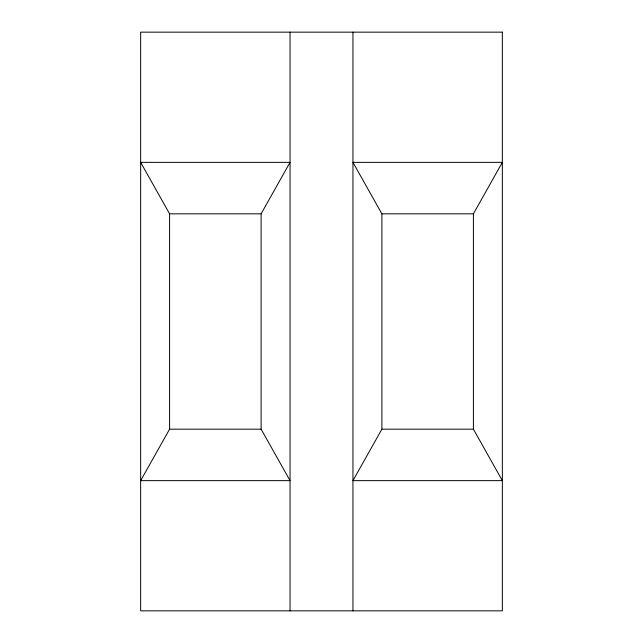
<?xml version="1.0" encoding="UTF-8"?>
<svg xmlns="http://www.w3.org/2000/svg" width="643" height="643" viewBox="0 0 643 643"><rect width="100%" height="100%" fill="white"/><g stroke="black" fill="none" stroke-linecap="round" stroke-linejoin="round"><path stroke-width="0.96" d="M261.114 213.83L290.049 162.357L140.656 162.357L169.591 213.83L169.591 429.17L140.656 480.642L290.049 480.642L261.114 429.17L261.114 213.83L169.591 213.83M473.409 213.83L502.344 162.357L352.951 162.357L381.886 213.83L381.886 429.17L352.951 480.642L502.344 480.642L473.409 429.17L473.409 213.83L381.886 213.83M169.591 429.17L261.114 429.17M381.886 429.17L473.409 429.17M352.951 32.15L352.951 610.85M290.049 32.15L290.049 610.85M502.344 32.15L140.656 32.15L140.656 610.85L502.344 610.85L502.344 32.15"/></g></svg>
